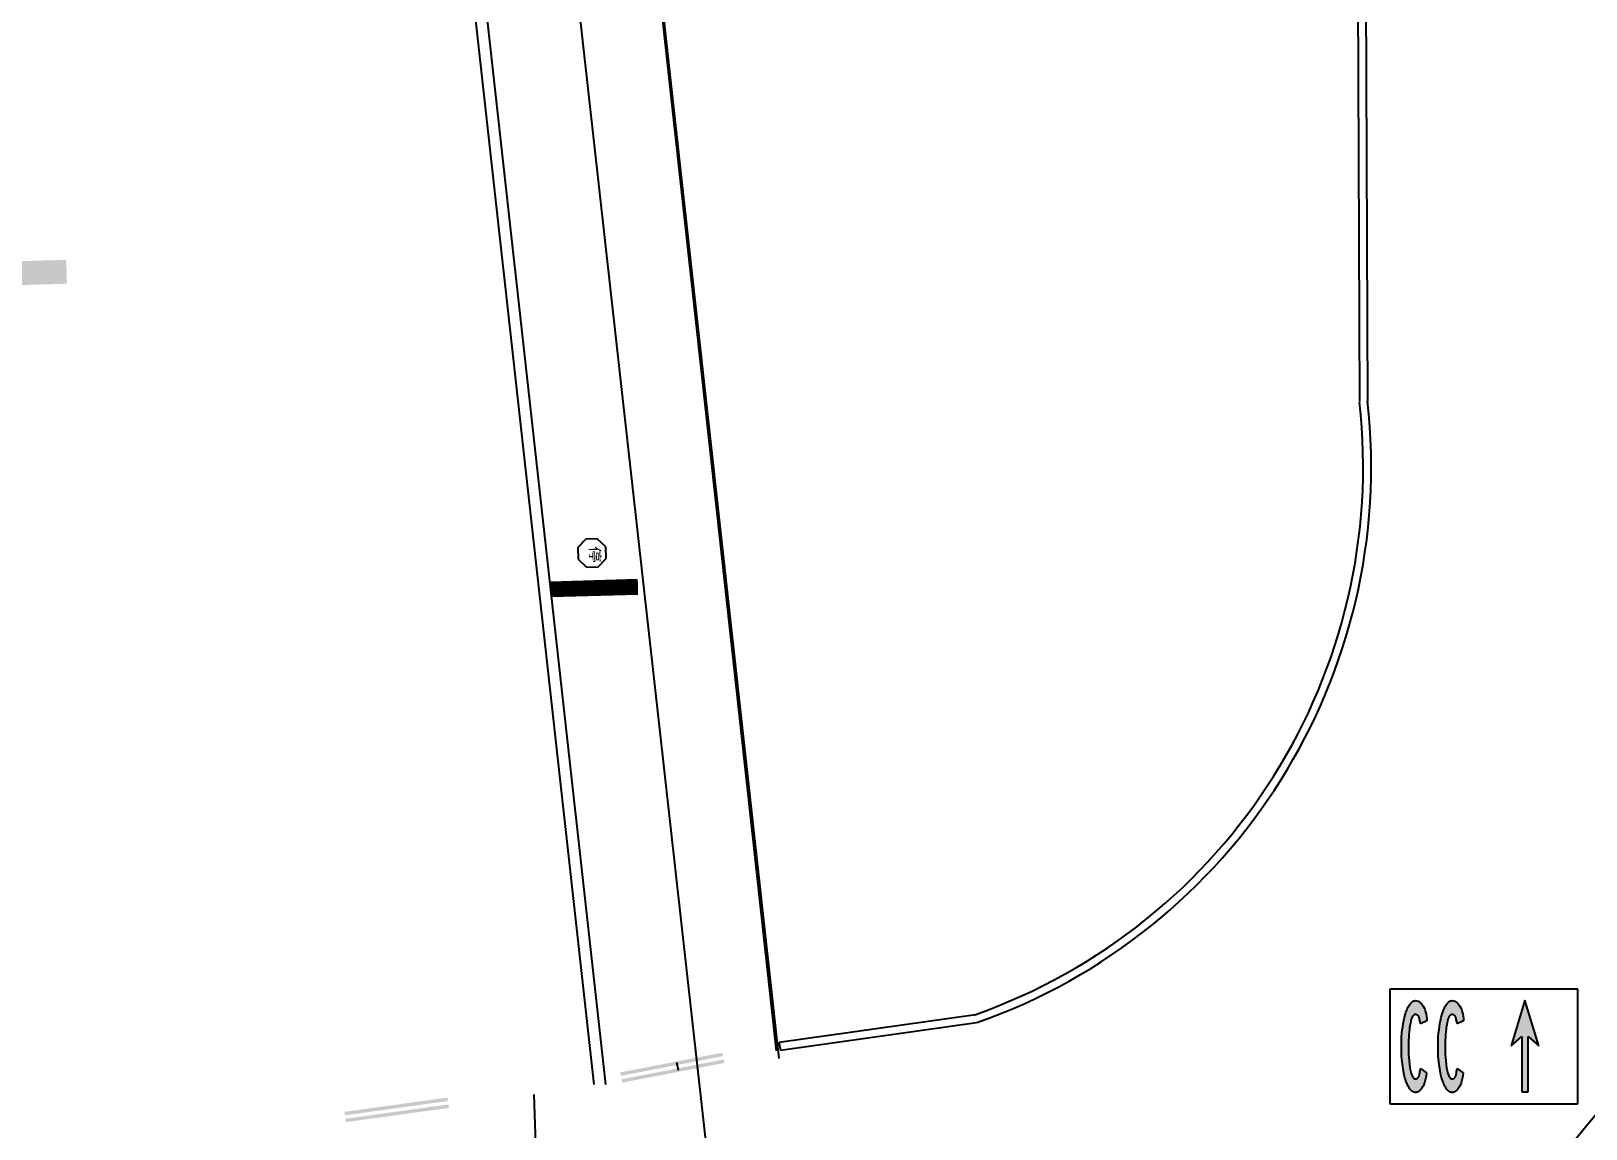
# Model space of a CAD drawing. Extents: x 71210 to 87171, y -11349 to 219.
# Drawn here: x 78633 to 79305, y -5605 to -5130 of the extents above; entities that cross this region are included whole.
import ezdxf

# ---------------------------------------------------------------- set-up
doc = ezdxf.new("R2010")
doc.units = 0
doc.layers.add('建築', color=7, linetype='Continuous')
doc.styles.add('TC_T1', font='romanc.shx', dxfattribs={"width": 0.8, "bigfont": '@chineset.shx'})
doc.styles.add('細明體', font='')
doc.styles.get('細明體').set_extended_font_data('細明體')

msp = doc.modelspace()

# ---------------------------------------------------------------- hatches: boundary and pattern name
at = {"layer": '建築', "ltscale": 1000}
for points in [[(79229.35, -5588.34), (79229.63, -5588.57), (79230.03, -5588.81), (79230.51, -5589.01), (79230.86, -5589.07), (79231.13, -5589.08), (79231.49, -5589.05), (79231.92, -5588.93), (79232.23, -5588.81), (79232.62, -5588.57), (79233.06, -5588.21), (79233.6, -5587.64), (79234.39, -5586.37), (79234.97, -5584.93), (79235.36, -5583.81), (79235.76, -5581.99), (79235.92, -5580.55), (79233.28, -5578.76), (79233.24, -5578.95), (79233.19, -5579.21), (79233.12, -5579.7), (79233.06, -5580.09), (79233.02, -5580.42), (79232.97, -5580.73), (79232.92, -5581.05), (79232.83, -5581.45), (79232.7, -5581.89), (79232.61, -5582.1), (79232.47, -5582.4), (79232.23, -5582.73), (79232, -5582.94), (79231.68, -5583.11), (79231.29, -5583.19), (79230.85, -5583.18), (79230.42, -5582.95), (79230.1, -5582.59), (79229.9, -5582.3), (79229.66, -5581.84), (79229.36, -5581.12), (79229.14, -5580.4), (79228.95, -5579.6), (79228.74, -5578.47), (79228.52, -5576.95), (79228.34, -5575.29), (79228.26, -5574.03), (79228.16, -5572.39), (79228.12, -5570.32), (79228.12, -5568.23), (79228.13, -5566.98), (79228.16, -5566.33), (79228.2, -5565.28), (79228.29, -5563.83), (79228.35, -5563.04), (79228.52, -5561.55), (79228.57, -5561.13), (79228.67, -5560.45), (79228.81, -5559.66), (79228.92, -5559.12), (79229.13, -5558.19), (79229.47, -5557.14), (79229.73, -5556.54), (79230.09, -5555.97), (79230.51, -5555.54), (79230.8, -5555.41), (79231.12, -5555.37), (79231.61, -5555.46), (79231.99, -5555.67), (79232.25, -5555.93), (79232.52, -5556.35), (79232.7, -5556.72), (79232.89, -5557.31), (79232.94, -5557.52), (79233.03, -5557.96), (79233.1, -5558.41), (79233.16, -5558.88), (79233.23, -5559.36), (79236.02, -5558.1), (79236.03, -5557.73), (79236.02, -5557.14), (79235.91, -5556.13), (79235.75, -5555.22), (79235.5, -5554.25), (79235.11, -5553.1), (79234.85, -5552.53), (79234.46, -5551.78), (79234.19, -5551.36), (79233.78, -5550.82), (79233.24, -5550.28), (79232.91, -5550.01), (79232.35, -5549.67), (79231.68, -5549.45), (79231.15, -5549.38), (79230.82, -5549.39), (79230.49, -5549.45), (79230.06, -5549.62), (79229.52, -5549.97), (79228.97, -5550.54), (79228.48, -5551.18), (79228.01, -5552), (79227.61, -5552.85), (79227.33, -5553.54), (79227.03, -5554.39), (79226.79, -5555.14), (79226.39, -5556.58), (79226.04, -5558.15), (79225.83, -5559.31), (79225.6, -5560.67), (79225.44, -5562.02), (79225.3, -5563.3), (79225.15, -5565.08), (79225.08, -5566.55), (79225.03, -5567.87), (79225.02, -5568.54), (79225.02, -5569.83), (79225.05, -5571.2), (79225.11, -5572.74), (79225.16, -5573.5), (79225.24, -5574.59), (79225.36, -5575.88), (79225.6, -5577.9), (79225.9, -5579.75), (79226.28, -5581.57), (79226.6, -5582.81), (79226.8, -5583.52), (79227.03, -5584.23), (79227.29, -5584.96), (79227.49, -5585.42), (79227.86, -5586.24), (79228.37, -5587.15), (79228.71, -5587.64), (79229.1, -5588.1)], [(79249.09, -5559.36), (79249.02, -5558.88), (79248.96, -5558.41), (79248.89, -5557.96), (79248.79, -5557.52), (79248.74, -5557.31), (79248.55, -5556.72), (79248.37, -5556.35), (79248.1, -5555.93), (79247.84, -5555.67), (79247.47, -5555.46), (79247.05, -5555.38), (79246.91, -5555.38), (79246.65, -5555.41), (79246.37, -5555.54), (79245.94, -5555.97), (79245.59, -5556.54), (79245.33, -5557.14), (79244.99, -5558.19), (79244.77, -5559.12), (79244.66, -5559.66), (79244.52, -5560.45), (79244.43, -5561.13), (79244.37, -5561.55), (79244.21, -5563.04), (79244.15, -5563.83), (79244.06, -5565.28), (79244.02, -5566.33), (79243.99, -5566.98), (79243.98, -5568.23), (79243.98, -5570.32), (79244.01, -5572.39), (79244.12, -5574.03), (79244.2, -5575.29), (79244.37, -5576.95), (79244.59, -5578.47), (79244.81, -5579.6), (79245, -5580.4), (79245.22, -5581.12), (79245.51, -5581.84), (79245.76, -5582.3), (79245.96, -5582.59), (79246.19, -5582.85), (79246.38, -5583), (79246.61, -5583.13), (79246.81, -5583.19), (79247.02, -5583.19), (79247.29, -5583.16), (79247.4, -5583.14), (79247.56, -5583.09), (79247.66, -5583.04), (79247.78, -5582.98), (79247.91, -5582.89), (79248.02, -5582.79), (79248.14, -5582.66), (79248.27, -5582.48), (79248.37, -5582.32), (79248.47, -5582.1), (79248.54, -5581.93), (79248.58, -5581.8), (79248.66, -5581.55), (79248.71, -5581.35), (79248.77, -5581.05), (79248.83, -5580.73), (79248.88, -5580.42), (79248.92, -5580.09), (79248.97, -5579.7), (79249.05, -5579.21), (79249.1, -5578.95), (79249.14, -5578.76), (79251.78, -5580.55), (79251.61, -5581.99), (79251.21, -5583.81), (79250.83, -5584.93), (79250.24, -5586.37), (79249.46, -5587.64), (79248.92, -5588.21), (79248.47, -5588.57), (79248.08, -5588.81), (79247.78, -5588.93), (79247.35, -5589.05), (79246.98, -5589.08), (79246.72, -5589.07), (79246.37, -5589.01), (79245.89, -5588.81), (79245.49, -5588.57), (79245.2, -5588.34), (79244.96, -5588.1), (79244.57, -5587.64), (79244.23, -5587.15), (79243.71, -5586.24), (79243.34, -5585.42), (79243.15, -5584.96), (79242.89, -5584.23), (79242.66, -5583.52), (79242.45, -5582.81), (79242.14, -5581.57), (79241.75, -5579.75), (79241.45, -5577.9), (79241.21, -5575.88), (79241.09, -5574.59), (79241.01, -5573.5), (79240.97, -5572.74), (79240.91, -5571.2), (79240.88, -5569.83), (79240.88, -5568.54), (79240.89, -5567.87), (79240.93, -5566.55), (79241.01, -5565.08), (79241.15, -5563.3), (79241.3, -5562.02), (79241.46, -5560.67), (79241.68, -5559.31), (79241.9, -5558.15), (79242.24, -5556.58), (79242.65, -5555.14), (79242.89, -5554.39), (79243.19, -5553.54), (79243.47, -5552.85), (79243.87, -5552), (79244.33, -5551.18), (79244.83, -5550.54), (79245.37, -5549.97), (79245.92, -5549.62), (79246.35, -5549.45), (79246.67, -5549.39), (79247.01, -5549.38), (79247.54, -5549.45), (79248.21, -5549.67), (79248.77, -5550.01), (79249.1, -5550.28), (79249.64, -5550.82), (79250.05, -5551.36), (79250.31, -5551.78), (79250.71, -5552.53), (79250.97, -5553.1), (79251.36, -5554.25), (79251.61, -5555.22), (79251.77, -5556.13), (79251.87, -5557.14), (79251.89, -5557.73), (79251.87, -5558.1)], [(79278.43, -5588.75), (79279.81, -5588.75), (79279.81, -5564.93), (79284.38, -5568.92), (79278.43, -5549.13), (79272.48, -5568.92), (79277.05, -5564.93), (79277.05, -5588.75)]]:
    msp.add_hatch(color=256, dxfattribs=at).paths.add_polyline_path(points)
h = msp.add_hatch(color=256, dxfattribs=at)
h.paths.add_polyline_path([(78931.7, -5572.63), (78931.56, -5571.89), (78887.38, -5580.42), (78887.52, -5581.16)])
h.paths.add_polyline_path([(78931.85, -5573.37), (78931.7, -5572.63), (78887.52, -5581.16), (78887.66, -5581.89)])
h.paths.add_polyline_path([(78887.95, -5583.37), (78888.09, -5584.1), (78932.27, -5575.58), (78932.13, -5574.84)])
h.paths.add_polyline_path([(78932.41, -5576.31), (78932.27, -5575.58), (78888.09, -5584.1), (78888.23, -5584.84)])
h = msp.add_hatch(color=256, dxfattribs=at)
h.paths.add_polyline_path([(78812.86, -5592.05), (78812.76, -5591.3), (78768.18, -5597.48), (78768.29, -5598.22)])
h.paths.add_polyline_path([(78812.96, -5592.79), (78812.86, -5592.05), (78768.29, -5598.22), (78768.39, -5598.97)])
h.paths.add_polyline_path([(78768.6, -5600.45), (78768.7, -5601.2), (78813.27, -5595.02), (78813.17, -5594.28)])
h.paths.add_polyline_path([(78813.38, -5595.76), (78813.27, -5595.02), (78768.7, -5601.2), (78768.8, -5601.94)])

# ---------------------------------------------------------------- linework, layer by layer
for p, q in [((78665.1, -3292.3, -12.65), (78997.23, -6262.22, -12.65)), ((78777.08, -3961.56, -12.65), (78956.02, -5574.42, -12.65)), ((78777.08, -3961.56, -12.65), (78954.86, -5571.08, -12.65)), ((79203.76, -4535.93, -12.65), (79206.95, -5290.18, -12.65)), ((79207.26, -4535.92, -12.65), (79210.45, -5290.17, -12.65)), ((78795.05, -4810.73, -12.65), (78881.02, -5585.63, -12.65)), ((78805.26, -4948.15, -12.65), (78875.99, -5585.67, -12.65)), ((78810.31, -4948.34, -12.65), (78881.02, -5585.63, -12.65)), ((78872.49, -5349.8, -12.65), (78869.06, -5353.44, -12.65)), ((78869.06, -5353.44, -12.65), (78869.21, -5358.44, -12.65)), ((78877.49, -5349.66, -12.65), (78872.49, -5349.8, -12.65)), ((78881.13, -5353.09, -12.65), (78877.49, -5349.66, -12.65)), ((78881.27, -5358.09, -12.65), (78881.13, -5353.09, -12.65)), ((78869.21, -5358.44, -12.65), (78872.84, -5361.87, -12.65)), ((78872.84, -5361.87, -12.65), (78877.84, -5361.72, -12.65)), ((78877.84, -5361.72, -12.65), (78881.27, -5358.09, -12.65)), ((78894.9, -5367.37, -12.65), (78857.41, -5368.46, -12.65)), ((78894.91, -5367.87, -12.65), (78857.43, -5368.96, -12.65)), ((78894.93, -5368.37, -12.65), (78857.44, -5369.46, -12.65)), ((78894.94, -5368.87, -12.65), (78857.46, -5369.96, -12.65)), ((78894.96, -5369.37, -12.65), (78857.47, -5370.46, -12.65)), ((78894.97, -5369.87, -12.65), (78857.49, -5370.96, -12.65)), ((78894.98, -5370.37, -12.65), (78857.5, -5371.46, -12.65)), ((78895, -5370.87, -12.65), (78857.52, -5371.96, -12.65)), ((78895.01, -5371.37, -12.65), (78857.53, -5372.46, -12.65)), ((78895.03, -5371.87, -12.65), (78857.54, -5372.96, -12.65)), ((78895.04, -5372.37, -12.65), (78857.56, -5373.46, -12.65)), ((78895.06, -5372.87, -12.65), (78857.57, -5373.96, -12.65)), ((78895.07, -5373.37, -12.65), (78857.59, -5374.46, -12.65)), ((78857.59, -5374.46, -12.65), (78895.07, -5373.37, -12.65)), ((79301.3, -5544.47, -12.65), (79220.06, -5544.47, -12.65)), ((79220.06, -5544.47, -12.65), (79220.06, -5594.03, -12.65)), ((79228.48, -5551.18, -12.65), (79228.97, -5550.54, -12.65)), ((79228.97, -5550.54, -12.65), (79229.52, -5549.97, -12.65)), ((79229.52, -5549.97, -12.65), (79230.06, -5549.62, -12.65)), ((79230.06, -5549.62, -12.65), (79230.49, -5549.45, -12.65)), ((79230.49, -5549.45, -12.65), (79230.82, -5549.39, -12.65)), ((79230.82, -5549.39, -12.65), (79231.15, -5549.38, -12.65)), ((79231.15, -5549.38, -12.65), (79231.68, -5549.45, -12.65)), ((79231.68, -5549.45, -12.65), (79232.35, -5549.67, -12.65)), ((79232.35, -5549.67, -12.65), (79232.91, -5550.01, -12.65)), ((79232.91, -5550.01, -12.65), (79233.24, -5550.28, -12.65)), ((79233.24, -5550.28, -12.65), (79233.78, -5550.82, -12.65)), ((79233.78, -5550.82, -12.65), (79234.19, -5551.36, -12.65)), ((79244.33, -5551.18, -12.65), (79244.83, -5550.54, -12.65)), ((79244.83, -5550.54, -12.65), (79245.37, -5549.97, -12.65)), ((79245.37, -5549.97, -12.65), (79245.92, -5549.62, -12.65)), ((79245.92, -5549.62, -12.65), (79246.35, -5549.45, -12.65)), ((79246.35, -5549.45, -12.65), (79246.67, -5549.39, -12.65)), ((79246.67, -5549.39, -12.65), (79247.01, -5549.38, -12.65)), ((79247.01, -5549.38, -12.65), (79247.54, -5549.45, -12.65)), ((79247.54, -5549.45, -12.65), (79248.21, -5549.67, -12.65)), ((79248.21, -5549.67, -12.65), (79248.77, -5550.01, -12.65)), ((79248.77, -5550.01, -12.65), (79249.1, -5550.28, -12.65)), ((79249.1, -5550.28, -12.65), (79249.64, -5550.82, -12.65)), ((79249.64, -5550.82, -12.65), (79250.05, -5551.36, -12.65)), ((79278.43, -5549.13, -12.65), (79272.48, -5568.92, -12.65)), ((79284.38, -5568.92, -12.65), (79278.43, -5549.13, -12.65)), ((79301.3, -5594.03, -12.65), (79301.3, -5544.47, -12.65)), ((78956.13, -5567.27, -12.65), (79040.98, -5555.42, -12.65)), ((79226.04, -5558.15, -12.65), (79226.39, -5556.58, -12.65)), ((79226.39, -5556.58, -12.65), (79226.79, -5555.14, -12.65)), ((79226.79, -5555.14, -12.65), (79227.03, -5554.39, -12.65)), ((79227.03, -5554.39, -12.65), (79227.33, -5553.54, -12.65)), ((79227.33, -5553.54, -12.65), (79227.61, -5552.85, -12.65)), ((79227.61, -5552.85, -12.65), (79228.01, -5552, -12.65)), ((79228.01, -5552, -12.65), (79228.48, -5551.18, -12.65)), ((79229.47, -5557.14, -12.65), (79229.13, -5558.19, -12.65)), ((79229.73, -5556.54, -12.65), (79229.47, -5557.14, -12.65)), ((79230.09, -5555.97, -12.65), (79229.73, -5556.54, -12.65)), ((79230.51, -5555.54, -12.65), (79230.09, -5555.97, -12.65)), ((79230.8, -5555.41, -12.65), (79230.51, -5555.54, -12.65)), ((79231.06, -5555.38, -12.65), (79230.8, -5555.41, -12.65)), ((79231.2, -5555.38, -12.65), (79231.06, -5555.38, -12.65)), ((79231.61, -5555.46, -12.65), (79231.2, -5555.38, -12.65)), ((79231.99, -5555.67, -12.65), (79231.61, -5555.46, -12.65)), ((79232.25, -5555.93, -12.65), (79231.99, -5555.67, -12.65)), ((79232.52, -5556.35, -12.65), (79232.25, -5555.93, -12.65)), ((79232.7, -5556.72, -12.65), (79232.52, -5556.35, -12.65)), ((79232.89, -5557.31, -12.65), (79232.7, -5556.72, -12.65)), ((79232.94, -5557.52, -12.65), (79232.89, -5557.31, -12.65)), ((79233.03, -5557.96, -12.65), (79232.94, -5557.52, -12.65)), ((79234.19, -5551.36, -12.65), (79234.46, -5551.78, -12.65)), ((79234.46, -5551.78, -12.65), (79234.85, -5552.53, -12.65)), ((79234.85, -5552.53, -12.65), (79235.11, -5553.1, -12.65)), ((79235.11, -5553.1, -12.65), (79235.5, -5554.25, -12.65)), ((79235.5, -5554.25, -12.65), (79235.75, -5555.22, -12.65)), ((79235.75, -5555.22, -12.65), (79235.91, -5556.13, -12.65)), ((79235.91, -5556.13, -12.65), (79236.02, -5557.14, -12.65)), ((79236.02, -5557.14, -12.65), (79236.03, -5557.73, -12.65)), ((79236.03, -5557.73, -12.65), (79236.02, -5558.1, -12.65)), ((79241.9, -5558.15, -12.65), (79242.24, -5556.58, -12.65)), ((79242.24, -5556.58, -12.65), (79242.65, -5555.14, -12.65)), ((79242.65, -5555.14, -12.65), (79242.89, -5554.39, -12.65)), ((79242.89, -5554.39, -12.65), (79243.19, -5553.54, -12.65)), ((79243.19, -5553.54, -12.65), (79243.47, -5552.85, -12.65)), ((79243.47, -5552.85, -12.65), (79243.87, -5552, -12.65)), ((79243.87, -5552, -12.65), (79244.33, -5551.18, -12.65)), ((79245.33, -5557.14, -12.65), (79244.99, -5558.19, -12.65)), ((79245.59, -5556.54, -12.65), (79245.33, -5557.14, -12.65)), ((79245.94, -5555.97, -12.65), (79245.59, -5556.54, -12.65)), ((79246.37, -5555.54, -12.65), (79245.94, -5555.97, -12.65)), ((79246.65, -5555.41, -12.65), (79246.37, -5555.54, -12.65)), ((79246.91, -5555.38, -12.65), (79246.65, -5555.41, -12.65)), ((79247.05, -5555.38, -12.65), (79246.91, -5555.38, -12.65)), ((79247.47, -5555.46, -12.65), (79247.05, -5555.38, -12.65)), ((79247.84, -5555.67, -12.65), (79247.47, -5555.46, -12.65)), ((79248.1, -5555.93, -12.65), (79247.84, -5555.67, -12.65)), ((79248.37, -5556.35, -12.65), (79248.1, -5555.93, -12.65)), ((79248.55, -5556.72, -12.65), (79248.37, -5556.35, -12.65)), ((79248.74, -5557.31, -12.65), (79248.55, -5556.72, -12.65)), ((79248.79, -5557.52, -12.65), (79248.74, -5557.31, -12.65)), ((79248.89, -5557.96, -12.65), (79248.79, -5557.52, -12.65)), ((79250.05, -5551.36, -12.65), (79250.31, -5551.78, -12.65)), ((79250.31, -5551.78, -12.65), (79250.71, -5552.53, -12.65)), ((79250.71, -5552.53, -12.65), (79250.97, -5553.1, -12.65)), ((79250.97, -5553.1, -12.65), (79251.36, -5554.25, -12.65)), ((79251.36, -5554.25, -12.65), (79251.61, -5555.22, -12.65)), ((79251.61, -5555.22, -12.65), (79251.77, -5556.13, -12.65)), ((79251.77, -5556.13, -12.65), (79251.87, -5557.14, -12.65)), ((79251.87, -5557.14, -12.65), (79251.89, -5557.73, -12.65)), ((79251.89, -5557.73, -12.65), (79251.87, -5558.1, -12.65)), ((78956.61, -5570.73, -12.65), (79041.46, -5558.89, -12.65)), ((79225.15, -5565.08, -12.65), (79225.3, -5563.3, -12.65)), ((79225.3, -5563.3, -12.65), (79225.44, -5562.02, -12.65)), ((79225.44, -5562.02, -12.65), (79225.6, -5560.67, -12.65)), ((79225.6, -5560.67, -12.65), (79225.83, -5559.31, -12.65)), ((79225.83, -5559.31, -12.65), (79226.04, -5558.15, -12.65)), ((79228.29, -5563.83, -12.65), (79228.2, -5565.28, -12.65)), ((79228.35, -5563.04, -12.65), (79228.29, -5563.83, -12.65)), ((79228.52, -5561.55, -12.65), (79228.35, -5563.04, -12.65)), ((79228.57, -5561.13, -12.65), (79228.52, -5561.55, -12.65)), ((79228.67, -5560.45, -12.65), (79228.57, -5561.13, -12.65)), ((79228.81, -5559.66, -12.65), (79228.67, -5560.45, -12.65)), ((79228.92, -5559.12, -12.65), (79228.81, -5559.66, -12.65)), ((79229.13, -5558.19, -12.65), (79228.92, -5559.12, -12.65)), ((79233.1, -5558.41, -12.65), (79233.03, -5557.96, -12.65)), ((79233.16, -5558.88, -12.65), (79233.1, -5558.41, -12.65)), ((79233.23, -5559.36, -12.65), (79233.16, -5558.88, -12.65)), ((79236.02, -5558.1, -12.65), (79233.23, -5559.36, -12.65)), ((79241.01, -5565.08, -12.65), (79241.15, -5563.3, -12.65)), ((79241.15, -5563.3, -12.65), (79241.3, -5562.02, -12.65)), ((79241.3, -5562.02, -12.65), (79241.46, -5560.67, -12.65)), ((79241.46, -5560.67, -12.65), (79241.68, -5559.31, -12.65)), ((79241.68, -5559.31, -12.65), (79241.9, -5558.15, -12.65)), ((79244.15, -5563.83, -12.65), (79244.06, -5565.28, -12.65)), ((79244.21, -5563.04, -12.65), (79244.15, -5563.83, -12.65)), ((79244.37, -5561.55, -12.65), (79244.21, -5563.04, -12.65)), ((79244.43, -5561.13, -12.65), (79244.37, -5561.55, -12.65)), ((79244.52, -5560.45, -12.65), (79244.43, -5561.13, -12.65)), ((79244.66, -5559.66, -12.65), (79244.52, -5560.45, -12.65)), ((79244.77, -5559.12, -12.65), (79244.66, -5559.66, -12.65)), ((79244.99, -5558.19, -12.65), (79244.77, -5559.12, -12.65)), ((79248.96, -5558.41, -12.65), (79248.89, -5557.96, -12.65)), ((79249.02, -5558.88, -12.65), (79248.96, -5558.41, -12.65)), ((79249.09, -5559.36, -12.65), (79249.02, -5558.88, -12.65)), ((79251.87, -5558.1, -12.65), (79249.09, -5559.36, -12.65)), ((78955.93, -5567.3, -12.65), (78956.61, -5570.73, -12.65)), ((79225.02, -5568.54, -12.65), (79225.03, -5567.87, -12.65)), ((79225.02, -5569.83, -12.65), (79225.02, -5568.54, -12.65)), ((79225.05, -5571.2, -12.65), (79225.02, -5569.83, -12.65)), ((79225.03, -5567.87, -12.65), (79225.08, -5566.55, -12.65)), ((79225.11, -5572.74, -12.65), (79225.05, -5571.2, -12.65)), ((79225.08, -5566.55, -12.65), (79225.15, -5565.08, -12.65)), ((79228.13, -5566.98, -12.65), (79228.12, -5568.23, -12.65)), ((79228.12, -5568.23, -12.65), (79228.12, -5570.32, -12.65)), ((79228.12, -5570.32, -12.65), (79228.16, -5572.39, -12.65)), ((79228.16, -5566.33, -12.65), (79228.13, -5566.98, -12.65)), ((79228.2, -5565.28, -12.65), (79228.16, -5566.33, -12.65)), ((79240.88, -5568.54, -12.65), (79240.89, -5567.87, -12.65)), ((79240.88, -5569.83, -12.65), (79240.88, -5568.54, -12.65)), ((79240.91, -5571.2, -12.65), (79240.88, -5569.83, -12.65)), ((79240.89, -5567.87, -12.65), (79240.93, -5566.55, -12.65)), ((79240.97, -5572.74, -12.65), (79240.91, -5571.2, -12.65)), ((79240.93, -5566.55, -12.65), (79241.01, -5565.08, -12.65)), ((79243.99, -5566.98, -12.65), (79243.98, -5568.23, -12.65)), ((79243.98, -5568.23, -12.65), (79243.98, -5570.32, -12.65)), ((79243.98, -5570.32, -12.65), (79244.01, -5572.39, -12.65)), ((79244.02, -5566.33, -12.65), (79243.99, -5566.98, -12.65)), ((79244.06, -5565.28, -12.65), (79244.02, -5566.33, -12.65)), ((79272.48, -5568.92, -12.65), (79277.05, -5564.93, -12.65)), ((79277.05, -5564.93, -12.65), (79277.05, -5588.75, -12.65)), ((79279.81, -5588.75, -12.65), (79279.81, -5564.93, -12.65)), ((79279.81, -5564.93, -12.65), (79284.38, -5568.92, -12.65)), ((78911.78, -5576, -12.65), (78912.46, -5579.44, -12.65)), ((79225.16, -5573.5, -12.65), (79225.11, -5572.74, -12.65)), ((79225.24, -5574.59, -12.65), (79225.16, -5573.5, -12.65)), ((79225.36, -5575.88, -12.65), (79225.24, -5574.59, -12.65)), ((79225.6, -5577.9, -12.65), (79225.36, -5575.88, -12.65)), ((79225.9, -5579.75, -12.65), (79225.6, -5577.9, -12.65)), ((79228.16, -5572.39, -12.65), (79228.26, -5574.03, -12.65)), ((79228.26, -5574.03, -12.65), (79228.34, -5575.29, -12.65)), ((79228.34, -5575.29, -12.65), (79228.52, -5576.95, -12.65)), ((79228.52, -5576.95, -12.65), (79228.74, -5578.47, -12.65)), ((79241.01, -5573.5, -12.65), (79240.97, -5572.74, -12.65)), ((79241.09, -5574.59, -12.65), (79241.01, -5573.5, -12.65)), ((79241.21, -5575.88, -12.65), (79241.09, -5574.59, -12.65)), ((79241.45, -5577.9, -12.65), (79241.21, -5575.88, -12.65)), ((79241.75, -5579.75, -12.65), (79241.45, -5577.9, -12.65)), ((79244.01, -5572.39, -12.65), (79244.12, -5574.03, -12.65)), ((79244.12, -5574.03, -12.65), (79244.2, -5575.29, -12.65)), ((79244.2, -5575.29, -12.65), (79244.37, -5576.95, -12.65)), ((79244.37, -5576.95, -12.65), (79244.59, -5578.47, -12.65)), ((79226.28, -5581.57, -12.65), (79225.9, -5579.75, -12.65)), ((79226.6, -5582.81, -12.65), (79226.28, -5581.57, -12.65)), ((79226.8, -5583.52, -12.65), (79226.6, -5582.81, -12.65)), ((79227.03, -5584.23, -12.65), (79226.8, -5583.52, -12.65)), ((79227.29, -5584.96, -12.65), (79227.03, -5584.23, -12.65)), ((79228.74, -5578.47, -12.65), (79228.95, -5579.6, -12.65)), ((79228.95, -5579.6, -12.65), (79229.14, -5580.4, -12.65)), ((79229.14, -5580.4, -12.65), (79229.36, -5581.12, -12.65)), ((79229.36, -5581.12, -12.65), (79229.66, -5581.84, -12.65)), ((79229.66, -5581.84, -12.65), (79229.9, -5582.3, -12.65)), ((79229.9, -5582.3, -12.65), (79230.1, -5582.59, -12.65)), ((79230.1, -5582.59, -12.65), (79230.33, -5582.85, -12.65)), ((79230.33, -5582.85, -12.65), (79230.52, -5583, -12.65)), ((79230.52, -5583, -12.65), (79230.75, -5583.13, -12.65)), ((79230.75, -5583.13, -12.65), (79230.96, -5583.19, -12.65)), ((79230.96, -5583.19, -12.65), (79231.16, -5583.19, -12.65)), ((79231.16, -5583.19, -12.65), (79231.43, -5583.16, -12.65)), ((79231.43, -5583.16, -12.65), (79231.54, -5583.14, -12.65)), ((79231.54, -5583.14, -12.65), (79231.7, -5583.09, -12.65)), ((79231.7, -5583.09, -12.65), (79231.81, -5583.04, -12.65)), ((79231.81, -5583.04, -12.65), (79231.92, -5582.98, -12.65)), ((79231.92, -5582.98, -12.65), (79232.05, -5582.89, -12.65)), ((79232.05, -5582.89, -12.65), (79232.16, -5582.79, -12.65)), ((79232.16, -5582.79, -12.65), (79232.28, -5582.66, -12.65)), ((79232.28, -5582.66, -12.65), (79232.41, -5582.48, -12.65)), ((79232.41, -5582.48, -12.65), (79232.51, -5582.32, -12.65)), ((79232.51, -5582.32, -12.65), (79232.61, -5582.1, -12.65)), ((79232.61, -5582.1, -12.65), (79232.68, -5581.93, -12.65)), ((79232.68, -5581.93, -12.65), (79232.73, -5581.8, -12.65)), ((79232.73, -5581.8, -12.65), (79232.8, -5581.55, -12.65)), ((79232.8, -5581.55, -12.65), (79232.85, -5581.35, -12.65)), ((79232.85, -5581.35, -12.65), (79232.92, -5581.05, -12.65)), ((79232.92, -5581.05, -12.65), (79232.97, -5580.73, -12.65)), ((79232.97, -5580.73, -12.65), (79233.02, -5580.42, -12.65)), ((79233.02, -5580.42, -12.65), (79233.06, -5580.09, -12.65)), ((79233.06, -5580.09, -12.65), (79233.12, -5579.7, -12.65)), ((79233.12, -5579.7, -12.65), (79233.19, -5579.21, -12.65)), ((79233.19, -5579.21, -12.65), (79233.24, -5578.95, -12.65)), ((79233.24, -5578.95, -12.65), (79233.28, -5578.76, -12.65)), ((79233.28, -5578.76, -12.65), (79235.92, -5580.55, -12.65)), ((79235.36, -5583.81, -12.65), (79234.97, -5584.93, -12.65)), ((79235.76, -5581.99, -12.65), (79235.36, -5583.81, -12.65)), ((79235.92, -5580.55, -12.65), (79235.76, -5581.99, -12.65)), ((79242.14, -5581.57, -12.65), (79241.75, -5579.75, -12.65)), ((79242.45, -5582.81, -12.65), (79242.14, -5581.57, -12.65)), ((79242.66, -5583.52, -12.65), (79242.45, -5582.81, -12.65)), ((79242.89, -5584.23, -12.65), (79242.66, -5583.52, -12.65)), ((79243.15, -5584.96, -12.65), (79242.89, -5584.23, -12.65)), ((79244.59, -5578.47, -12.65), (79244.81, -5579.6, -12.65)), ((79244.81, -5579.6, -12.65), (79245, -5580.4, -12.65)), ((79245, -5580.4, -12.65), (79245.22, -5581.12, -12.65)), ((79245.22, -5581.12, -12.65), (79245.51, -5581.84, -12.65)), ((79245.51, -5581.84, -12.65), (79245.76, -5582.3, -12.65)), ((79245.76, -5582.3, -12.65), (79245.96, -5582.59, -12.65)), ((79245.96, -5582.59, -12.65), (79246.19, -5582.85, -12.65)), ((79246.19, -5582.85, -12.65), (79246.38, -5583, -12.65)), ((79246.38, -5583, -12.65), (79246.61, -5583.13, -12.65)), ((79246.61, -5583.13, -12.65), (79246.81, -5583.19, -12.65)), ((79246.81, -5583.19, -12.65), (79247.02, -5583.19, -12.65)), ((79247.02, -5583.19, -12.65), (79247.29, -5583.16, -12.65)), ((79247.29, -5583.16, -12.65), (79247.4, -5583.14, -12.65)), ((79247.4, -5583.14, -12.65), (79247.56, -5583.09, -12.65)), ((79247.56, -5583.09, -12.65), (79247.66, -5583.04, -12.65)), ((79247.66, -5583.04, -12.65), (79247.78, -5582.98, -12.65)), ((79247.78, -5582.98, -12.65), (79247.91, -5582.89, -12.65)), ((79247.91, -5582.89, -12.65), (79248.02, -5582.79, -12.65)), ((79248.02, -5582.79, -12.65), (79248.14, -5582.66, -12.65)), ((79248.14, -5582.66, -12.65), (79248.27, -5582.48, -12.65)), ((79248.27, -5582.48, -12.65), (79248.37, -5582.32, -12.65)), ((79248.37, -5582.32, -12.65), (79248.47, -5582.1, -12.65)), ((79248.47, -5582.1, -12.65), (79248.54, -5581.93, -12.65)), ((79248.54, -5581.93, -12.65), (79248.58, -5581.8, -12.65)), ((79248.58, -5581.8, -12.65), (79248.66, -5581.55, -12.65)), ((79248.66, -5581.55, -12.65), (79248.71, -5581.35, -12.65)), ((79248.71, -5581.35, -12.65), (79248.77, -5581.05, -12.65)), ((79248.77, -5581.05, -12.65), (79248.83, -5580.73, -12.65)), ((79248.83, -5580.73, -12.65), (79248.88, -5580.42, -12.65)), ((79248.88, -5580.42, -12.65), (79248.92, -5580.09, -12.65)), ((79248.92, -5580.09, -12.65), (79248.97, -5579.7, -12.65)), ((79248.97, -5579.7, -12.65), (79249.05, -5579.21, -12.65)), ((79249.05, -5579.21, -12.65), (79249.1, -5578.95, -12.65)), ((79249.1, -5578.95, -12.65), (79249.14, -5578.76, -12.65)), ((79249.14, -5578.76, -12.65), (79251.78, -5580.55, -12.65)), ((79251.21, -5583.81, -12.65), (79250.83, -5584.93, -12.65)), ((79251.61, -5581.99, -12.65), (79251.21, -5583.81, -12.65)), ((79251.78, -5580.55, -12.65), (79251.61, -5581.99, -12.65)), ((78850.11, -5590, -12.65), (78859.88, -5887.62, -12.65)), ((79227.49, -5585.42, -12.65), (79227.29, -5584.96, -12.65)), ((79227.86, -5586.24, -12.65), (79227.49, -5585.42, -12.65)), ((79228.37, -5587.15, -12.65), (79227.86, -5586.24, -12.65)), ((79228.71, -5587.64, -12.65), (79228.37, -5587.15, -12.65)), ((79229.1, -5588.1, -12.65), (79228.71, -5587.64, -12.65)), ((79229.35, -5588.34, -12.65), (79229.1, -5588.1, -12.65)), ((79229.63, -5588.57, -12.65), (79229.35, -5588.34, -12.65)), ((79230.03, -5588.81, -12.65), (79229.63, -5588.57, -12.65)), ((79230.51, -5589.01, -12.65), (79230.03, -5588.81, -12.65)), ((79230.86, -5589.07, -12.65), (79230.51, -5589.01, -12.65)), ((79231.13, -5589.08, -12.65), (79230.86, -5589.07, -12.65)), ((79231.49, -5589.05, -12.65), (79231.13, -5589.08, -12.65)), ((79231.92, -5588.93, -12.65), (79231.49, -5589.05, -12.65)), ((79232.23, -5588.81, -12.65), (79231.92, -5588.93, -12.65)), ((79232.62, -5588.57, -12.65), (79232.23, -5588.81, -12.65)), ((79233.06, -5588.21, -12.65), (79232.62, -5588.57, -12.65)), ((79233.6, -5587.64, -12.65), (79233.06, -5588.21, -12.65)), ((79234.39, -5586.37, -12.65), (79233.6, -5587.64, -12.65)), ((79234.97, -5584.93, -12.65), (79234.39, -5586.37, -12.65)), ((79243.34, -5585.42, -12.65), (79243.15, -5584.96, -12.65)), ((79243.71, -5586.24, -12.65), (79243.34, -5585.42, -12.65)), ((79244.23, -5587.15, -12.65), (79243.71, -5586.24, -12.65)), ((79244.57, -5587.64, -12.65), (79244.23, -5587.15, -12.65)), ((79244.96, -5588.1, -12.65), (79244.57, -5587.64, -12.65)), ((79245.2, -5588.34, -12.65), (79244.96, -5588.1, -12.65)), ((79245.49, -5588.57, -12.65), (79245.2, -5588.34, -12.65)), ((79245.89, -5588.81, -12.65), (79245.49, -5588.57, -12.65)), ((79246.37, -5589.01, -12.65), (79245.89, -5588.81, -12.65)), ((79246.72, -5589.07, -12.65), (79246.37, -5589.01, -12.65)), ((79246.98, -5589.08, -12.65), (79246.72, -5589.07, -12.65)), ((79247.35, -5589.05, -12.65), (79246.98, -5589.08, -12.65)), ((79247.78, -5588.93, -12.65), (79247.35, -5589.05, -12.65)), ((79248.08, -5588.81, -12.65), (79247.78, -5588.93, -12.65)), ((79248.47, -5588.57, -12.65), (79248.08, -5588.81, -12.65)), ((79248.92, -5588.21, -12.65), (79248.47, -5588.57, -12.65)), ((79249.46, -5587.64, -12.65), (79248.92, -5588.21, -12.65)), ((79250.24, -5586.37, -12.65), (79249.46, -5587.64, -12.65)), ((79250.83, -5584.93, -12.65), (79250.24, -5586.37, -12.65)), ((79277.05, -5588.75, -12.65), (79278.43, -5588.75, -12.65)), ((79278.43, -5588.75, -12.65), (79279.81, -5588.75, -12.65)), ((79220.06, -5594.03, -12.65), (79301.3, -5594.03, -12.65))]:
    msp.add_line(p, q, dxfattribs=at)
for centre, radius, start, end in [((78957, -5318.28, -12.65), 450, 272.14451, 6.33073), ((78957, -5318.28, -12.65), 251.5, 289.34301, 6.33073), ((78957, -5318.28, -12.65), 255, 289.34301, 6.33073), ((78791.47, -5573.91, -12.65), 200, 181.84186, 230.67378), ((78791.47, -5573.91, -12.65), 200, 181.84186, 230.67378)]:
    msp.add_arc(centre, radius, start, end, dxfattribs=at)

# ---------------------------------------------------------------- texts
for s, height, rotation, style, p in [('21', 100, 1.62713, '細明體', (78518.77, -5242.99, 24.76)), ('停', 6, 181.9108, 'TC_T1', (78879.46, -5352.97, -12.65))]:
    msp.add_text(s, height=height, rotation=rotation, dxfattribs=dict(at, style=style)).set_placement(p)

doc.saveas('drawing.dxf')
